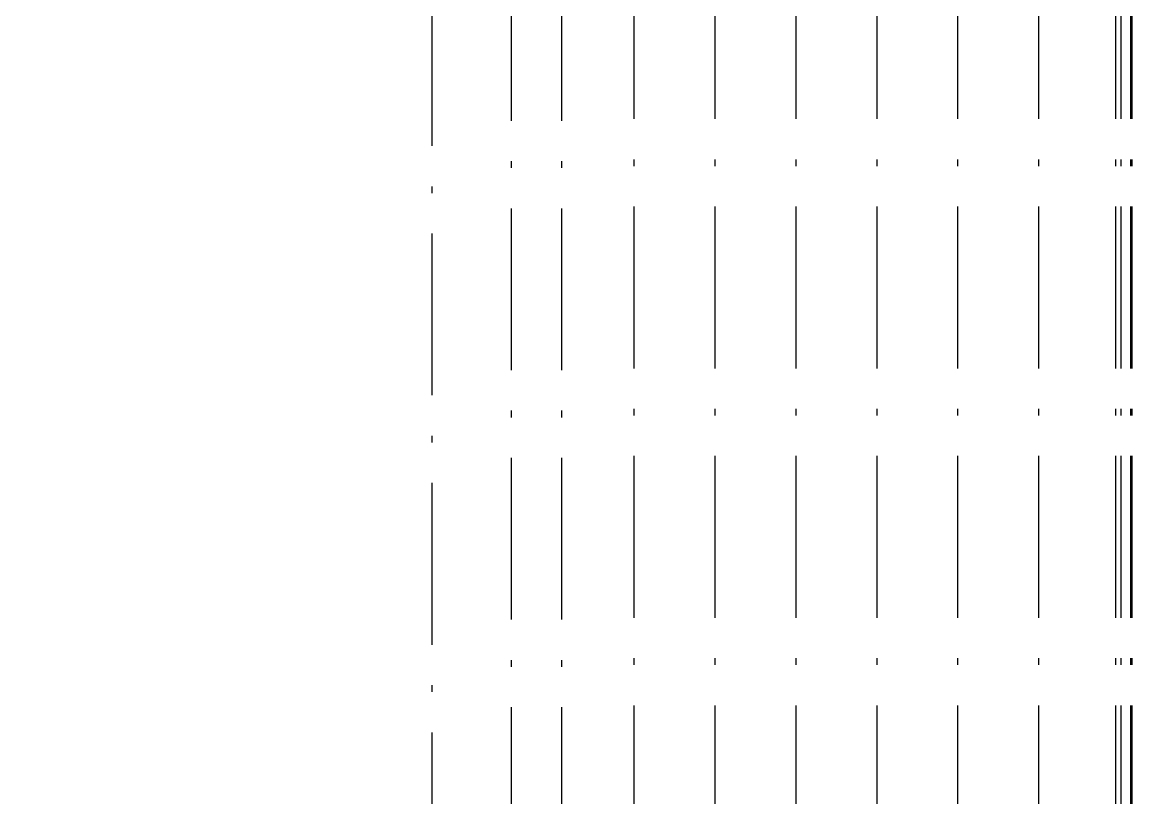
# Model space of a CAD drawing. Header units: millimetres. Extents: x -461 to 69976, y -11990 to 13601.
# Drawn here: x 4894 to 13120, y 635 to 6388 of the extents above; entities that cross this region are included whole.
import ezdxf

# ---------------------------------------------------------------- set-up
doc = ezdxf.new("R2010")
doc.units = ezdxf.units.MM
doc.linetypes.add('ACAD_ISO10W100', pattern=[18.5, 12, -3, 0.5, -3])
doc.layers.add('100 noprint', color=1, linetype='Continuous', plot=False)

msp = doc.modelspace()

# ---------------------------------------------------------------- linework, layer by layer
at = {"layer": '100 noprint', "color": 1, "linetype": 'ACAD_ISO10W100', "lineweight": -2, "ltscale": 100}
for points in [[(13120, 8720.1), (13120, -4759.4, -1), (420.3, -4759.4)], [(13111.2, 8720.1), (13111.2, -4759.4, -1), (429, -4759.4)], [(13038.7, 8720.1), (13038.7, -4759.4, -1), (501.5, -4759.4)], [(12998.7, 8720.1), (12998.7, -4759.4, -1), (541.5, -4759.4)], [(12428.7, 8720.1), (12428.7, -4759.4, -1), (1111.5, -4759.4)], [(11828.7, 8720.1), (11828.7, -4759.4, -1), (1711.5, -4759.4)], [(11228.7, 8720.1), (11228.7, -4759.4, -1), (2311.5, -4759.4)], [(10628.7, 8720.1), (10628.7, -4759.4, -1), (2911.5, -4759.4)], [(10028.7, 8720.1), (10028.7, -4759.4, -1), (3511.5, -4759.4)], [(9428.7, 8720.1), (9428.7, -4759.4, -1), (4111.5, -4759.4)], [(8891.2, 8706.6), (8891.2, -4759.4, -1), (4649, -4759.4)], [(8518.7, 8706.6), (8518.7, -4759.4, -1), (5021.5, -4759.4)], [(7931.2, 8520.1), (7931.2, -4759.4, -1), (5609, -4759.4)]]:
    msp.add_lwpolyline(points, format="xyb", dxfattribs=at)

doc.saveas('drawing.dxf')
